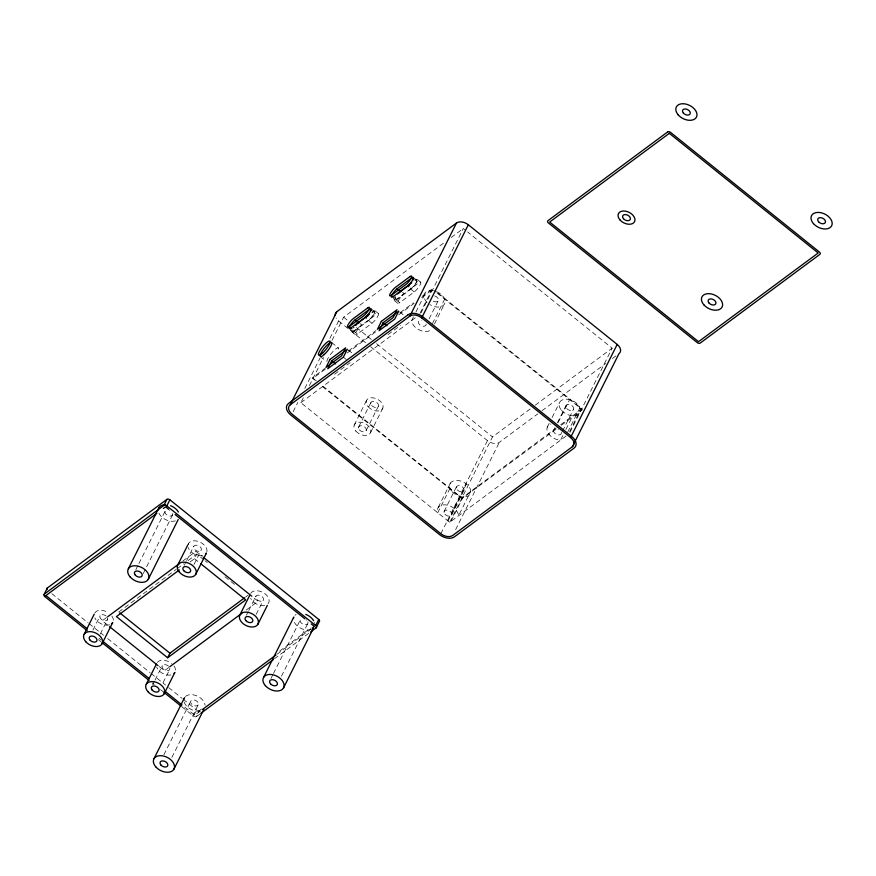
<?xml version="1.0" encoding="UTF-8"?>
<svg xmlns="http://www.w3.org/2000/svg" width="876" height="876" viewBox="0 0 876 876"><rect width="100%" height="100%" fill="white"/><g stroke="black" fill="none" stroke-linecap="round" stroke-linejoin="round"><path stroke-width="0.66" stroke-dasharray="4.38 3.29" d="M92.966 630.008L100.105 615.762M100.324 633.928L107.452 619.693M135.857 569.641L138.298 564.757M138.912 563.542L165.203 511.036M143.215 573.572L172.561 514.968M187.344 545.847L188.537 543.47M184.288 565.283L186.073 561.724M186.665 560.53L193.804 546.285M190.169 561.921L194.505 558.702L196.793 554.125L204.119 560.005M194.023 564.462L201.151 550.216A4.172 2.727 26.6 0 0 196.826 545.222A4.172 2.727 26.6 0 0 194.45 549.318A4.172 2.727 26.6 0 0 201.151 550.216M152.731 684.703L154.515 681.134M155.107 679.951L162.235 665.705M293.164 411.72L297.829 402.412M304.815 388.451L319.97 358.185M329.88 338.41L338.618 320.955A9.023 5.891 26.6 0 1 336.045 318.01M566.06 436.073L449.706 522.337L300.851 402.686L303.304 397.803M309.414 385.593L323.474 357.507M332.037 340.414L343.655 317.211L445.731 241.535M163.056 682.7L169.594 669.636M163.932 754.674L190.837 700.953M171.893 757.39L198.184 704.884A4.172 2.727 26.6 0 0 193.859 699.891A4.172 2.727 26.6 0 0 191.483 703.976A4.172 2.727 26.6 0 0 198.184 704.884M181.814 706.724L193.519 716.13L196.574 710.02A2.256 1.478 26.6 0 0 199.542 710.469L201.677 708.881M246.43 615.226L248.215 611.667M248.806 610.484L255.934 596.238M193.519 716.13A2.256 1.478 26.6 0 0 196.476 716.568L199.542 710.469M256.153 614.415L263.293 600.169A4.172 2.727 26.6 0 0 258.967 595.176A4.172 2.727 26.6 0 0 256.591 599.261A4.172 2.727 26.6 0 0 263.293 600.169M354.2 425.079L366.42 400.65M413.516 316.849L411.687 320.517A11.279 7.369 26.6 0 0 419.549 330.055A11.279 7.369 26.6 0 0 431.441 329.529M415.958 311.965L423.907 296.099M358.602 427.083L370.833 402.653M419.998 313.389L431.463 290.493M421.104 312.754L463.295 228.505L466.492 231.078M366.19 430.532L378.421 406.103M370.603 432.536L382.834 408.106M429.141 318.82L438.307 300.501M432.448 323.583L444.68 299.165M434.419 324.021L444.198 304.487M271.056 678.32L272.885 674.662M273.498 673.436L300.402 619.715M281.47 676.152L307.761 623.646M438.23 507.412L450.461 482.994M449.99 488.315L437.759 512.734A11.279 7.369 26.6 0 1 446.333 504.959A11.279 7.369 26.6 0 1 458.52 515.8L470.751 491.381M444.121 511.387L456.352 486.968M440.847 533.703L487.472 440.606A9.023 5.891 26.6 0 0 499.342 442.358L537.755 413.877M454.217 508.452L466.448 484.023M460.228 496.55L447.997 520.968A11.279 7.369 26.6 0 0 450.965 521.406L463.196 496.988M451.709 514.836L463.941 490.418M449.706 522.337L492.509 436.872L530.922 408.391M455.63 529.641L499.342 442.358M547.237 427.214L549.679 422.331M552.121 417.447L559.457 402.796M553.698 430.16L554.913 427.718M557.366 422.834L565.918 405.73M558.165 422.506L569.63 399.609M562.502 431.167L573.506 409.18M562.83 435.591L560.541 440.168A11.279 7.369 26.6 0 1 548.069 433.04A11.279 7.369 26.6 0 1 550.96 424.017M565.885 429.481L572.762 415.75M567.648 432.262L579.868 407.844M569.619 431.518L580.317 410.143M569.958 432.415L612.149 348.166L467.554 231.932M451.228 237.462L463.295 228.505M372.158 312.152L373.066 311.473L376.483 314.221A6.679 1.588 -51.2 0 1 377.939 315.973A6.679 1.588 -51.2 0 1 371.95 323.255L357.397 334.052L353.981 331.303A6.679 1.588 -51.2 0 1 352.064 330.602M371.851 312.765L372.76 312.086A5.771 1.369 -51.2 0 1 374.03 313.597A5.771 1.369 -51.2 0 1 368.851 319.904L367.997 319.214M352.48 330.701A5.771 1.369 -51.2 0 0 354.287 330.69L376.483 314.221M395.295 298.311L396.576 299.34L418.772 282.86A6.679 1.588 -51.2 0 1 420.239 284.612A6.679 1.588 -51.2 0 1 414.249 291.894L399.686 302.691L396.27 299.942A6.679 1.588 -51.2 0 1 394.463 298.968M353.981 331.303L368.544 320.506A6.679 1.588 -51.2 0 0 374.534 313.225A6.679 1.588 -51.2 0 0 373.066 311.473M396.27 299.942L410.833 289.157A6.679 1.588 -51.2 0 0 416.823 281.875A6.679 1.588 -51.2 0 0 415.355 280.123L418.772 282.86M325.576 367.953L312.283 377.852L315.765 381.202M348.626 350.86L376.067 330.515M400.212 312.612L413.384 302.844M422.166 296.329L432.087 288.981L433.226 289.179M325.16 369.311L313.082 378.268L316.269 380.83M347.115 353.039L376.746 331.062M398.7 314.791L414.063 303.392M421.75 297.698L432.722 289.562L435.92 292.124M334.566 374.238L339.768 370.384M340.808 369.606L350.181 362.664M388.024 334.599L400.518 325.335M300.851 402.686L416.111 317.232M106.609 617.547L102.251 620.777L108.569 625.858M182.876 561.001L195.95 551.3L202.268 556.38M118.72 612.017L176.196 569.4M177.28 568.601L183.785 563.772M188.121 560.563L196.793 554.125M245.838 596.906L248.007 595.297M168.739 667.49L164.392 670.72L159.125 666.494M246.101 610.134L258.081 601.254L252.825 597.016M535.313 405.128L612.149 348.166M542.069 410.68L605.809 363.42M612.39 358.536L617.887 354.462M556.337 427.937L461.937 497.918L320.528 384.246M560.728 424.674L581.576 409.212L436.478 292.573M555.921 429.295L461.97 498.553L321.087 385.473M561.407 425.221L582.266 409.76L582.266 409.015L436.423 291.752M279.652 651.065L310.63 628.092M200.265 711.126L194.779 715.199L183.073 705.793M277.101 654.164L311.122 628.935M196.476 716.568L199.772 714.126M274.418 658.785L308.648 633.403M417.326 279.488L420.743 282.236M413.341 277.44L416.757 280.178M410.494 288.029L411.14 288.543A5.771 1.369 -51.2 0 0 416.319 282.247A5.771 1.369 -51.2 0 0 415.049 280.725M410.833 289.157L414.249 291.894M402.511 292.288L404.208 293.657A6.679 1.588 -51.2 0 0 398.219 300.939A6.679 1.588 -51.2 0 0 399.686 302.691M393.171 298.508L394.879 299.888M394.299 300.577L397.715 303.326M399.686 311.922L403.584 315.053M375.037 310.849L378.454 313.586M371.052 308.801L374.468 311.538M368.544 320.506L371.95 323.255M360.211 323.638L361.919 325.018A6.679 1.588 -51.2 0 0 355.93 332.3A6.679 1.588 -51.2 0 0 357.397 334.052M343.655 317.211L347.903 320.638M356.412 327.471L371.304 339.439M376.614 343.71L492.509 436.872M353.652 330.175L354.287 330.69M350.017 329.179L352.579 331.238M338.618 320.955L347.925 328.434M350.312 330.351L367.329 344.027M370.657 346.71L487.472 440.606M352.01 331.938L355.426 334.676M348.298 350.017L353.181 353.937M331.686 342.571L338.519 348.057M343.348 357.167L346.272 359.521M320.244 356.488L326.091 361.186M205.159 560.848L207.251 562.534M225.012 576.813L234.418 584.369M194.505 558.702L199.728 562.907M51.848 593.698L88.027 622.781M89.067 623.602L103.543 635.242M107.671 638.56L150.059 672.637M151.088 673.469L165.564 685.098M168.663 687.594L182.099 698.391M183.139 699.223L196.574 710.02M99.087 638.275L101.211 639.984M98.419 639.688L101.014 641.769M152.161 682.897L154.231 684.55M160.549 689.631L163.538 692.029M175.353 520.881A11.279 7.369 26.6 0 1 158.939 513.161M172.758 513.577A4.172 2.727 26.6 0 1 167.765 515.493A4.172 2.727 26.6 0 1 165.947 510.325M169.506 510.303A4.172 2.727 26.6 0 1 169.889 510.467M311.33 629.275A11.279 7.369 26.6 0 1 293.81 620.985M295.015 615.27A11.279 7.369 26.6 0 1 296.143 614.426M314.353 622.387A11.279 7.369 26.6 0 1 314.572 623.23M307.881 621.938A4.172 2.727 26.6 0 1 305.439 624.752A4.172 2.727 26.6 0 1 300.556 622.048A4.172 2.727 26.6 0 1 302.001 618.686M306.118 619.737A4.172 2.727 26.6 0 1 306.688 620.186M200.133 711.016A11.279 7.369 26.6 0 1 184.245 702.223M185.449 696.508A11.279 7.369 26.6 0 1 197.133 696.015A11.279 7.369 26.6 0 1 205.104 705.3M109.609 624.818A10.151 6.625 26.6 0 1 94.827 617.865M94.838 612.948A10.151 6.625 26.6 0 1 108.733 612.981M111.876 616.091A10.151 6.625 26.6 0 1 113.311 620.591M107.452 617.668A4.172 2.727 26.6 0 1 103.883 620.646A4.172 2.727 26.6 0 1 100.039 615.883A4.172 2.727 26.6 0 1 106.106 615.992M202.531 555.537A10.151 6.625 26.6 0 1 188.241 547.62M187.946 545.387A10.151 6.625 26.6 0 1 198.502 541.51A10.151 6.625 26.6 0 1 206.9 551.803M250.667 593.424A10.151 6.625 26.6 0 1 264.158 593.183A10.151 6.625 26.6 0 1 267.3 604.374M264.672 605.491A10.151 6.625 26.6 0 1 250.667 598.341M170.973 674.958A10.151 6.625 26.6 0 1 156.673 667.041M157.33 662.365A10.151 6.625 26.6 0 1 171.586 663.471M174.017 666.034A10.151 6.625 26.6 0 1 175.342 671.224M169.714 667.928A4.172 2.727 26.6 0 1 165.63 670.49A4.172 2.727 26.6 0 1 162.301 665.607A4.172 2.727 26.6 0 1 168.52 666.176M395.284 297.325A6.679 1.588 -51.2 0 1 395.744 296.592M396.576 299.34A5.771 1.369 -51.2 0 1 395.974 296.657M353.608 327.69A6.679 1.588 -51.2 0 1 353.97 327.164M353.685 328.007A5.771 1.369 -51.2 0 1 353.97 327.569M326.901 361.481A9.023 2.146 -51.2 0 1 334.282 350.225A9.023 2.146 -51.2 0 1 337.829 351.276M561.363 432.448A4.172 2.727 26.6 0 1 558.34 434.923A4.172 2.727 26.6 0 1 553.72 431.726A4.172 2.727 26.6 0 1 556.118 428.813M558.111 429.174A4.172 2.727 26.6 0 1 558.494 429.339M434.737 295.946A4.172 2.727 26.6 0 1 438.252 300.632A4.172 2.727 26.6 0 1 432.415 300.687M426.207 324.087A4.172 2.727 26.6 0 1 422.604 326.168A4.172 2.727 26.6 0 1 418.389 322.521A4.172 2.727 26.6 0 1 421.706 320.189M427.072 302.428A11.279 7.369 26.6 0 1 430.609 290.493A11.279 7.369 26.6 0 1 445.118 301.826A11.279 7.369 26.6 0 1 429.875 304.618M368.128 406.716A9.023 5.891 26.6 0 0 382.604 408.599A9.023 5.891 26.6 0 0 373.165 397.835A9.023 5.891 26.6 0 0 368.128 406.716M355.853 431.091A9.023 5.891 26.6 0 0 370.351 433.051A9.023 5.891 26.6 0 0 360.989 422.265A9.023 5.891 26.6 0 0 355.853 431.091M371.621 405.468A4.172 2.727 26.6 0 0 378.312 406.333A4.172 2.727 26.6 0 0 373.953 401.35A4.172 2.727 26.6 0 0 371.621 405.468M359.379 429.864A4.172 2.727 26.6 0 0 366.08 430.773A4.172 2.727 26.6 0 0 361.744 425.78A4.172 2.727 26.6 0 0 359.379 429.864M452.016 491.611A11.279 7.369 26.6 0 0 470.116 493.965A11.279 7.369 26.6 0 0 458.312 480.508A11.279 7.369 26.6 0 0 452.016 491.611M457.141 489.772A4.172 2.727 26.6 0 0 463.831 490.648A4.172 2.727 26.6 0 0 459.473 485.665A4.172 2.727 26.6 0 0 457.141 489.772M444.899 514.179A4.172 2.727 26.6 0 0 451.6 515.077A4.172 2.727 26.6 0 0 447.264 510.095A4.172 2.727 26.6 0 0 444.899 514.179M566.706 408.545A4.172 2.727 26.6 0 0 573.397 409.41A4.172 2.727 26.6 0 0 569.039 404.427A4.172 2.727 26.6 0 0 566.706 408.545M561.582 410.384A11.279 7.369 26.6 0 0 579.682 412.727A11.279 7.369 26.6 0 0 567.878 399.27A11.279 7.369 26.6 0 0 561.582 410.384"/><path stroke-width="1.31" d="M87.195 630.665L44.665 596.468A2.256 1.478 26.6 0 1 44.216 594.169L47.271 588.059L166.911 499.353A2.256 1.478 26.6 0 1 169.878 499.791L318.733 619.452A2.256 1.478 26.6 0 1 319.182 621.752L316.126 627.862L310.641 631.935M44.665 596.468L45.037 595.713M84.14 634.312L94.236 614.131M128.367 568.743L158.939 507.697M44.216 594.169L163.856 505.463L166.911 499.353M163.856 505.463A2.256 1.478 26.6 0 1 166.823 505.901L169.878 499.791M102.021 643.871L112.719 622.507A10.151 6.625 26.6 0 1 111.46 623.898M148.252 579.365L178.211 519.534M177.839 564.834L187.344 545.847M195.72 574.404L206.418 553.03A10.151 6.625 26.6 0 1 205.641 554.026M146.27 684.255L156.377 664.074M290.208 404.821L336.822 311.725L456.473 223.019A9.023 5.891 26.6 0 1 468.331 224.771L617.186 344.432A9.023 5.891 26.6 0 1 618.982 353.652L572.356 446.749L452.717 535.455A9.023 5.891 26.6 0 1 440.847 533.703L291.993 414.052A9.023 5.891 26.6 0 1 290.208 404.821L409.848 316.116L456.473 223.019M179.317 569.958L116.42 616.595L167.634 657.767L169.922 653.189L244.754 597.706M164.162 693.825L174.861 672.45A10.151 6.625 26.6 0 1 174.072 673.447M331.708 360.813L327.733 368.752L343.348 357.167L347.323 349.239L331.708 360.813L335.607 363.945M154.001 758.66L183.96 698.829M383.097 322.718L379.122 330.657L394.737 319.072L398.711 311.133L383.097 322.718L386.995 325.85M239.969 614.788L249.485 595.789M173.875 769.281L203.834 709.45M257.883 624.303A10.151 6.625 26.6 0 0 247.262 612.204A10.151 6.625 26.6 0 0 241.601 622.19A10.151 6.625 26.6 0 0 257.883 624.303L267.366 605.36M409.848 316.116A9.023 5.891 26.6 0 1 421.717 317.868L468.331 224.771M263.566 677.422L293.526 617.591M283.452 688.043L313.411 628.212M316.126 627.862A2.256 1.478 26.6 0 0 315.678 625.552L318.733 619.452M572.356 446.749A9.023 5.891 26.6 0 0 570.572 437.529L617.186 344.432M351.944 328.807L350.871 327.952A5.771 1.369 -51.2 0 1 349.601 326.43A5.771 1.369 -51.2 0 1 354.791 320.134L369.344 309.337L371.052 310.717M394.233 297.446L393.171 296.592A5.771 1.369 -51.2 0 1 391.9 295.081A5.771 1.369 -51.2 0 1 397.08 288.773L411.643 277.988L413.987 279.871M350.871 327.952L369.42 314.177M393.171 296.592L411.72 282.817M360.025 321.536L358.196 322.883L354.791 320.134M360.934 320.857L363.66 318.831M364.569 318.152L368.205 315.459M398.799 293.055A5.771 1.369 -51.2 0 1 400.496 291.522L401.405 290.843M402.314 290.175L405.04 288.149M405.949 287.47L409.596 284.777M156.782 513.347L45.924 595.538L87.381 628.869M163.363 508.463L165.564 506.832L168.75 509.394M107.693 616.737L179.602 563.421M167.634 657.767L245.718 599.874L200.779 563.75M169.834 666.691L241.743 613.375M202.455 709.494L275.995 654.974M312.217 628.114L314.418 626.493L311.232 623.92M200.757 713.403L273.389 659.54M408.796 286.66L407.723 285.795A5.771 1.369 -51.2 0 0 412.903 279.499A5.771 1.369 -51.2 0 0 411.643 277.988M401.23 291.259L400.803 290.909A6.679 1.588 -51.2 0 0 397.737 293.909M397.08 288.773L400.496 291.522M421.717 317.868L570.572 437.529M366.496 318.01L365.434 317.156A5.771 1.369 -51.2 0 0 370.614 310.86A5.771 1.369 -51.2 0 0 369.344 309.337M359.149 322.784L358.503 322.269A6.679 1.588 -51.2 0 0 355.207 325.543M166.823 505.901L315.678 625.552M175.134 514.53L304.848 618.795M203.32 557.235L251.762 596.173M119.76 612.861L169.922 653.189M109.62 626.701L158.063 665.65M103.335 641.692L149.051 678.44M165.006 691.263L182.011 704.939M102.076 642.623L149.062 680.4M163.746 692.193L181.113 706.155M158.293 509.821A11.279 7.369 26.6 0 1 165.181 504.707M170.557 505.704A11.279 7.369 26.6 0 1 178.397 512.011M293.493 618.5A11.279 7.369 26.6 0 1 293.821 617.022M305.757 614.383A11.279 7.369 26.6 0 1 313.597 620.69M184.037 698.971A11.279 7.369 26.6 0 1 184.573 697.614M47.074 589.636A2.256 1.478 26.6 0 1 47.271 588.059M355.733 325.259A5.771 1.369 -51.2 0 1 357.901 323.113M335.18 315.305A9.023 5.891 26.6 0 1 336.822 311.725M330 359.445L326.025 367.383L341.64 355.798L345.615 347.86L330 359.445M381.389 321.339L377.414 329.277L393.028 317.703L397.003 309.765L381.389 321.339M367.635 307.969L353.083 318.765A5.771 1.369 -51.2 0 0 347.903 325.062A5.771 1.369 -51.2 0 0 349.163 326.573L363.726 315.787A5.771 1.369 -51.2 0 0 368.905 309.491A5.771 1.369 -51.2 0 0 367.635 307.969M409.935 276.608L395.372 287.405A5.771 1.369 -51.2 0 0 390.192 293.701A5.771 1.369 -51.2 0 0 391.462 295.223L406.015 284.426A5.771 1.369 -51.2 0 0 411.194 278.13A5.771 1.369 -51.2 0 0 409.935 276.608M408.139 314.747L288.5 403.453A11.279 7.369 26.6 0 0 290.733 414.983L439.588 534.645A11.279 7.369 26.6 0 0 454.425 536.835L574.065 448.129A11.279 7.369 26.6 0 0 571.831 436.598L422.977 316.937A11.279 7.369 26.6 0 0 408.139 314.747M667.611 131.958L547.971 220.664A2.256 1.478 26.6 0 0 548.42 222.975L697.274 342.625A2.256 1.478 26.6 0 0 700.242 343.063L819.881 254.358A2.256 1.478 26.6 0 0 819.432 252.058L670.578 132.396A2.256 1.478 26.6 0 0 667.611 131.958M669.319 133.327L549.679 222.033L698.533 341.695L818.173 252.989L669.319 133.327M130.174 576.977A11.279 7.369 26.6 0 0 148.274 579.321A11.279 7.369 26.6 0 0 136.481 565.863A11.279 7.369 26.6 0 0 130.174 576.977M135.298 575.138A4.172 2.727 26.6 0 0 142 576.003A4.172 2.727 26.6 0 0 137.631 571.021A4.172 2.727 26.6 0 0 135.298 575.138M265.373 685.656A11.279 7.369 26.6 0 0 283.474 687.999A11.279 7.369 26.6 0 0 271.68 674.542A11.279 7.369 26.6 0 0 265.373 685.656M270.498 683.817A4.172 2.727 26.6 0 0 277.199 684.682A4.172 2.727 26.6 0 0 272.83 679.699A4.172 2.727 26.6 0 0 270.498 683.817M155.808 766.883A11.279 7.369 26.6 0 0 173.908 769.237A11.279 7.369 26.6 0 0 162.104 755.78A11.279 7.369 26.6 0 0 155.808 766.883M160.932 765.044A4.172 2.727 26.6 0 0 167.623 765.92A4.172 2.727 26.6 0 0 163.264 760.937A4.172 2.727 26.6 0 0 160.932 765.044M85.76 641.714A10.151 6.625 26.6 0 0 102.043 643.827A10.151 6.625 26.6 0 0 91.433 631.727A10.151 6.625 26.6 0 0 85.76 641.714M90.075 640.17A4.172 2.727 26.6 0 0 96.765 641.035A4.172 2.727 26.6 0 0 92.396 636.064A4.172 2.727 26.6 0 0 90.075 640.17M179.46 572.247A10.151 6.625 26.6 0 0 195.742 574.36A10.151 6.625 26.6 0 0 185.132 562.25A10.151 6.625 26.6 0 0 179.46 572.247M183.774 570.703A4.172 2.727 26.6 0 0 190.464 571.568A4.172 2.727 26.6 0 0 186.095 566.586A4.172 2.727 26.6 0 0 183.774 570.703M245.904 620.646A4.172 2.727 26.6 0 0 252.606 621.522A4.172 2.727 26.6 0 0 248.236 616.54A4.172 2.727 26.6 0 0 245.904 620.646M147.902 691.668A10.151 6.625 26.6 0 0 164.184 693.781A10.151 6.625 26.6 0 0 153.563 681.67A10.151 6.625 26.6 0 0 147.902 691.668M152.205 690.124A4.172 2.727 26.6 0 0 158.906 690.989A4.172 2.727 26.6 0 0 154.537 686.007A4.172 2.727 26.6 0 0 152.205 690.124M620 219.964A9.023 5.891 26.6 0 0 634.476 221.847A9.023 5.891 26.6 0 0 625.037 211.083A9.023 5.891 26.6 0 0 620 219.964M703.899 304.87A11.279 7.369 26.6 0 0 721.988 307.213A11.279 7.369 26.6 0 0 710.195 293.756A11.279 7.369 26.6 0 0 703.899 304.87M813.465 223.632A11.279 7.369 26.6 0 0 831.554 225.975A11.279 7.369 26.6 0 0 819.761 212.518A11.279 7.369 26.6 0 0 813.465 223.632M678.265 114.953A11.279 7.369 26.6 0 0 696.354 117.296A11.279 7.369 26.6 0 0 684.561 103.839A11.279 7.369 26.6 0 0 678.265 114.953M683.389 113.113A4.172 2.727 26.6 0 0 690.08 113.979A4.172 2.727 26.6 0 0 685.722 108.996A4.172 2.727 26.6 0 0 683.389 113.113M818.589 221.792A4.172 2.727 26.6 0 0 825.28 222.657A4.172 2.727 26.6 0 0 820.911 217.675A4.172 2.727 26.6 0 0 818.589 221.792M709.012 303.03A4.172 2.727 26.6 0 0 715.714 303.895A4.172 2.727 26.6 0 0 711.345 298.913A4.172 2.727 26.6 0 0 709.012 303.03M623.493 218.715A4.172 2.727 26.6 0 0 630.194 219.58A4.172 2.727 26.6 0 0 625.825 214.598A4.172 2.727 26.6 0 0 623.493 218.715M324.317 354.451A9.023 2.146 -51.2 0 0 331.686 342.571A9.023 2.146 -51.2 0 0 321.886 351.55A9.023 2.146 -51.2 0 0 324.317 354.451M322.609 353.083A9.023 2.146 -51.2 0 0 329.978 341.191A9.023 2.146 -51.2 0 0 320.189 350.181A9.023 2.146 -51.2 0 0 322.609 353.083"/></g></svg>
